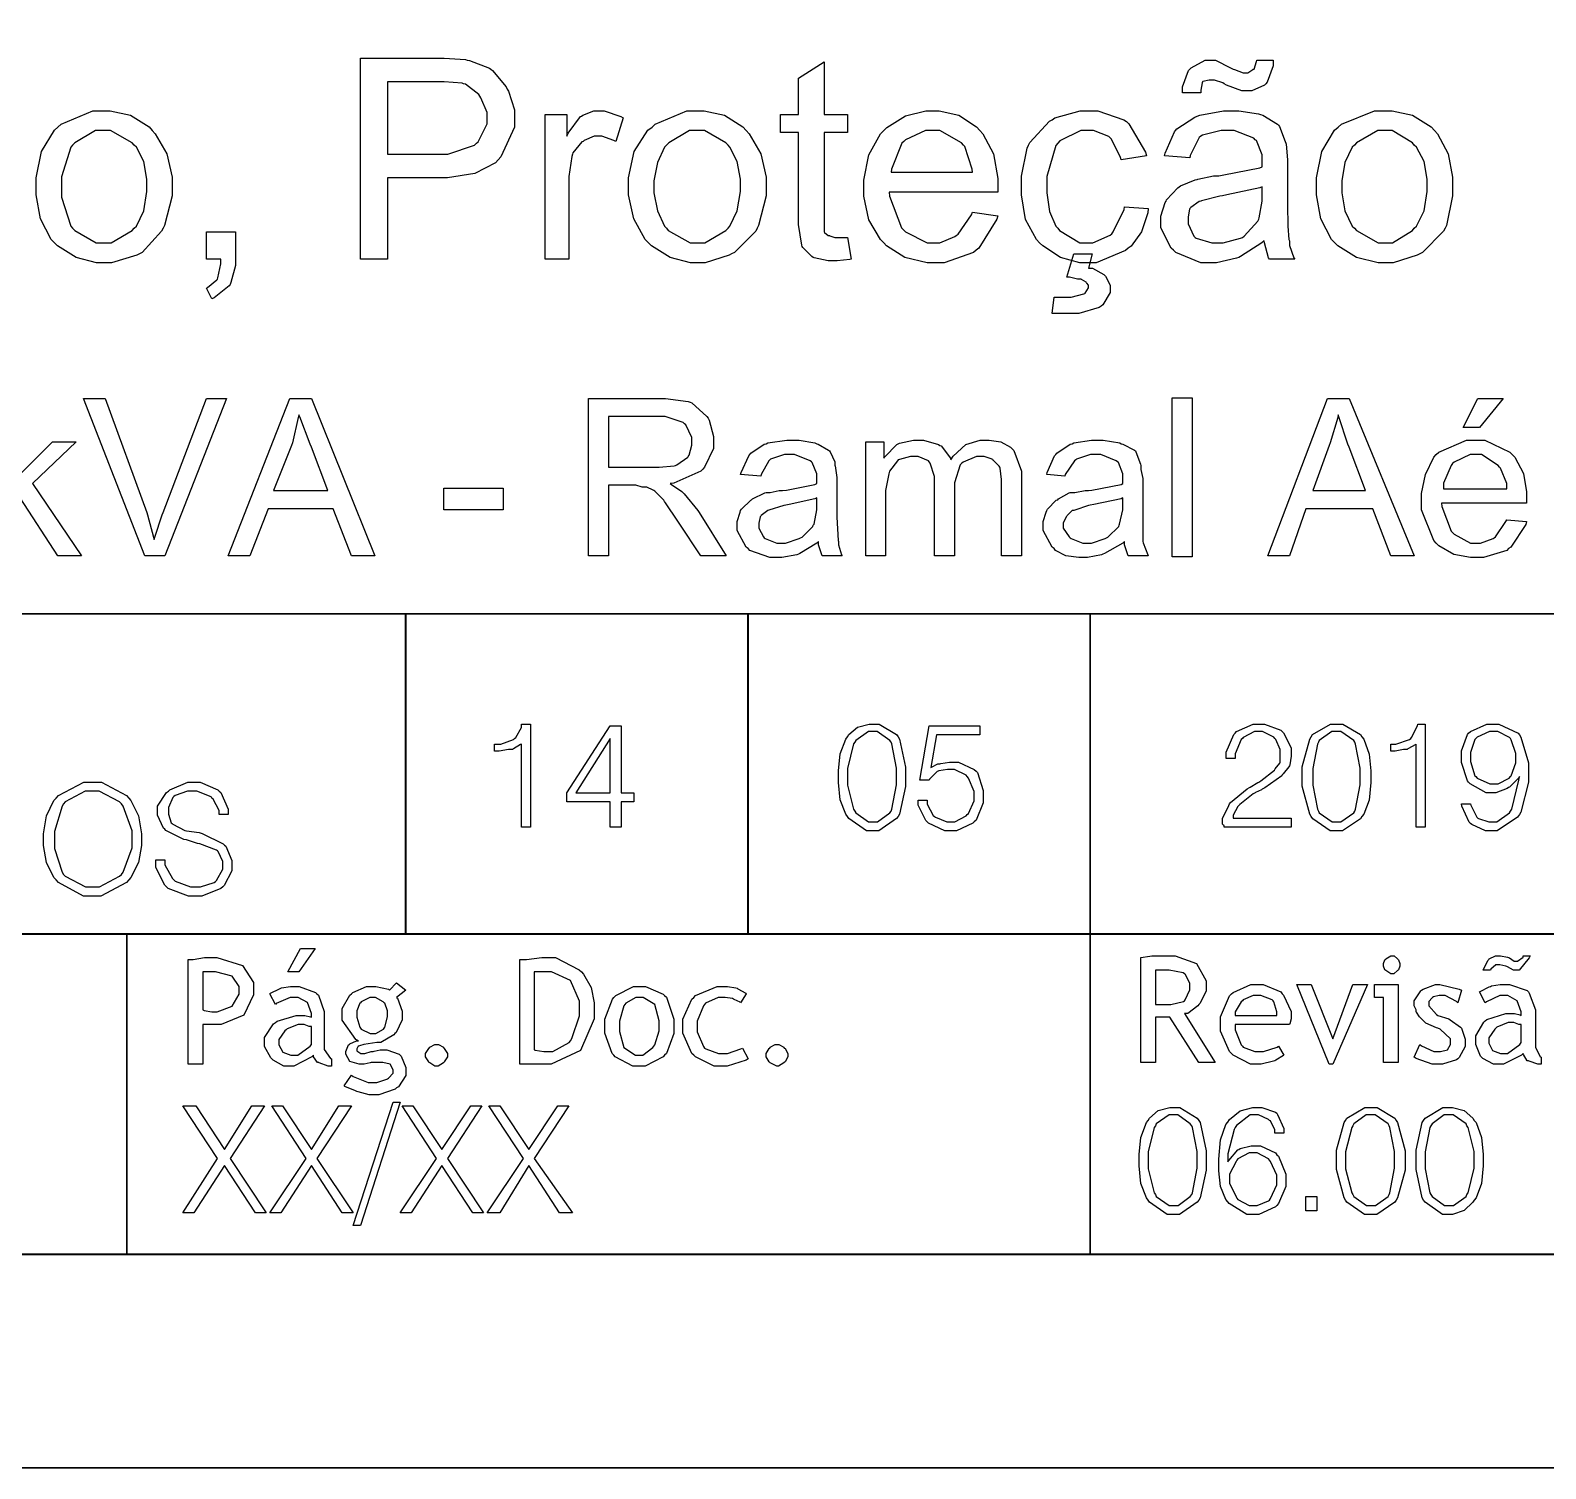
# Model space of a CAD drawing. Extents: x 0 to 210, y 0 to 297.
# Drawn here: x 129.47 to 164.96, y -0.41 to 33.29 of the extents above; entities that cross this region are included whole.
import ezdxf

# ---------------------------------------------------------------- set-up
doc = ezdxf.new("R2010")
doc.units = 0
doc.header["$MEASUREMENT"] = 0
for name, color, linetype in [('C00-00-00-BLACK', 7, 'Continuous'), ('C59-59-59', 251, 'Continuous'), ('CFF-7E-00', 30, 'Continuous')]:
    doc.layers.add(name, color=color, linetype=linetype)

msp = doc.modelspace()

# ---------------------------------------------------------------- linework, layer by layer
at = {"layer": 'C00-00-00-BLACK', "const_width": 0.0423}
msp.add_lwpolyline([(0.0427, -0.3886), (210.36, -0.3886), (210.36, 296.883), (0.0427, 296.883), (0.0427, -0.3886)], close=True, dxfattribs=at)
at = {"layer": 'C00-00-00-BLACK'}
for points in [[(137.2, 27.9273), (137.2, 32.6333), (138.984, 32.6333), (139.163, 32.6333), (139.66, 32.603), (139.703, 32.592), (139.755, 32.5823), (140.221, 32.4018), (140.252, 32.3798), (140.295, 32.3481), (140.615, 31.965), (140.637, 31.9112), (140.669, 31.8589), (140.807, 31.422), (140.807, 31.276), (140.807, 31.0224), (140.488, 30.3223), (140.425, 30.2576), (140.36, 30.1845), (139.882, 29.9351), (139.238, 29.8345), (139.025, 29.8345), (137.837, 29.8345), (137.837, 27.9273), (137.2, 27.9273)], [(148.609, 28.4372), (148.693, 27.9273), (148.661, 27.9177), (148.368, 27.8846), (148.27, 27.8846), (148.153, 27.8846), (147.825, 27.959), (147.804, 27.9687), (147.773, 27.9907), (147.559, 28.2029), (147.548, 28.2236), (147.537, 28.2567), (147.463, 28.7418), (147.463, 28.903), (147.463, 30.8956), (147.04, 30.8956), (147.04, 31.3187), (147.463, 31.3187), (147.463, 32.1648), (148.058, 32.5493), (148.058, 31.3187), (148.609, 31.3187), (148.609, 30.8956), (148.058, 30.8956), (148.058, 28.903), (148.058, 28.8189), (148.058, 28.6287), (148.058, 28.564), (148.068, 28.5543), (148.154, 28.4799), (148.185, 28.4799), (148.194, 28.4703), (148.314, 28.4372), (148.354, 28.4372), (148.417, 28.4372), (148.561, 28.4372), (148.609, 28.4372)], [(156.456, 31.8272), (156.456, 31.9664), (156.593, 32.3481), (156.625, 32.3798), (156.657, 32.4115), (156.982, 32.592), (157.091, 32.592), (157.229, 32.592), (157.577, 32.4115), (157.642, 32.3798), (157.674, 32.3701), (157.872, 32.293), (157.94, 32.293), (157.981, 32.293), (158.098, 32.3701), (158.109, 32.3798), (158.13, 32.3798), (158.184, 32.5603), (158.195, 32.592), (158.575, 32.592), (158.575, 32.4542), (158.437, 32.0697), (158.405, 32.038), (158.374, 32.0063), (158.08, 31.8685), (157.982, 31.8685), (157.843, 31.8685), (157.482, 32.0063), (157.43, 32.038), (157.398, 32.0601), (157.2, 32.1235), (157.134, 32.1235), (157.08, 32.1235), (156.931, 32.0918), (156.921, 32.0807), (156.91, 32.0601), (156.88, 31.8864), (156.88, 31.8272), (156.456, 31.8272)], [(137.837, 30.3871), (139.025, 30.3871), (139.247, 30.3871), (139.872, 30.6007), (139.915, 30.6421), (139.956, 30.6737), (140.168, 31.0954), (140.168, 31.2346), (140.168, 31.3614), (140.02, 31.71), (139.999, 31.7417), (139.977, 31.7845), (139.659, 32.0284), (139.617, 32.038), (139.586, 32.0491), (139.164, 32.0807), (139.025, 32.0807), (137.837, 32.0807), (137.837, 30.3871)], [(129.609, 29.6223), (129.609, 29.8304), (129.735, 30.4505), (130.032, 30.9494), (130.117, 31.0224), (130.192, 31.0858), (130.932, 31.4027), (131.178, 31.4027), (131.337, 31.4027), (131.814, 31.298), (132.249, 31.0238), (132.323, 30.9383), (132.396, 30.8653), (132.667, 30.3968), (132.789, 29.8483), (132.789, 29.665), (132.789, 29.4115), (132.608, 28.7128), (132.577, 28.6494), (132.545, 28.586), (132.091, 28.0858), (132.027, 28.0541), (131.964, 28.0224), (131.374, 27.8419), (131.178, 27.8419), (131.018, 27.8419), (130.542, 27.9645), (130.106, 28.236), (130.032, 28.3104), (129.957, 28.3848), (129.708, 28.8713), (129.609, 29.4349), (129.609, 29.6223)], [(141.526, 27.9273), (141.526, 31.3187), (142.036, 31.3187), (142.036, 30.8102), (142.067, 30.8749), (142.353, 31.2663), (142.375, 31.276), (142.407, 31.298), (142.668, 31.4027), (142.756, 31.4027), (142.905, 31.4027), (143.298, 31.2663), (143.352, 31.2346), (143.179, 30.6834), (143.137, 30.7055), (142.852, 30.8102), (142.756, 30.8102), (142.671, 30.8102), (142.438, 30.7055), (142.417, 30.6834), (142.386, 30.6737), (142.174, 30.4188), (142.164, 30.3871), (142.153, 30.3348), (142.078, 29.8649), (142.078, 29.7077), (142.078, 27.9273), (141.526, 27.9273)], [(143.479, 29.6223), (143.479, 29.8304), (143.611, 30.4505), (143.933, 30.9494), (144.029, 31.0224), (144.102, 31.0858), (144.841, 31.4027), (145.089, 31.4027), (145.248, 31.4027), (145.723, 31.298), (146.159, 31.0238), (146.235, 30.9383), (146.308, 30.8653), (146.578, 30.3968), (146.701, 29.8483), (146.701, 29.665), (146.701, 29.4115), (146.521, 28.7128), (146.49, 28.6494), (146.458, 28.586), (145.958, 28.0858), (145.894, 28.0541), (145.84, 28.0224), (145.277, 27.8419), (145.089, 27.8419), (144.93, 27.8419), (144.452, 27.9645), (144.017, 28.236), (143.944, 28.3104), (143.87, 28.3848), (143.6, 28.8713), (143.479, 29.4349), (143.479, 29.6223)], [(151.535, 29.0298), (152.127, 28.9457), (152.105, 28.8616), (151.684, 28.1823), (151.62, 28.1382), (151.555, 28.0858), (150.87, 27.8419), (150.643, 27.8419), (150.471, 27.8419), (149.954, 27.9645), (149.519, 28.236), (149.455, 28.3104), (149.381, 28.3848), (149.111, 28.8506), (148.989, 29.3991), (148.989, 29.581), (148.989, 29.7794), (149.111, 30.372), (149.381, 30.8653), (149.455, 30.9383), (149.529, 31.0128), (149.965, 31.2829), (150.44, 31.4027), (150.6, 31.4027), (150.753, 31.4027), (151.216, 31.298), (151.63, 31.0238), (151.704, 30.9383), (151.777, 30.8653), (152.026, 30.3926), (152.127, 29.8152), (152.127, 29.6223), (152.127, 29.6223), (152.127, 29.5272), (152.127, 29.4955), (149.585, 29.4955), (149.594, 29.4004), (149.87, 28.6604), (149.924, 28.6067), (149.965, 28.5654), (150.473, 28.3104), (150.643, 28.3104), (150.77, 28.3104), (151.123, 28.4593), (151.154, 28.4799), (151.196, 28.5116), (151.512, 28.9664), (151.535, 29.0298)], [(155.098, 29.1565), (155.649, 29.1152), (155.638, 29.0091), (155.495, 28.5695), (155.247, 28.2346), (155.184, 28.1809), (155.12, 28.1285), (154.434, 27.8419), (154.207, 27.8419), (154.052, 27.8419), (153.592, 27.9645), (153.179, 28.236), (153.104, 28.3104), (153.03, 28.3848), (152.78, 28.8561), (152.681, 29.4308), (152.681, 29.6223), (152.681, 29.8676), (152.818, 30.5263), (152.849, 30.5993), (152.881, 30.6627), (153.338, 31.1602), (153.403, 31.1919), (153.466, 31.2346), (154.054, 31.4027), (154.249, 31.4027), (154.471, 31.4027), (155.078, 31.1919), (155.141, 31.1492), (155.193, 31.0968), (155.585, 30.4298), (155.607, 30.3444), (155.014, 30.2576), (155.003, 30.3113), (154.789, 30.7371), (154.758, 30.7689), (154.726, 30.8005), (154.368, 30.9383), (154.249, 30.9383), (154.069, 30.9383), (153.583, 30.6958), (153.53, 30.6421), (153.487, 30.5897), (153.274, 29.8649), (153.274, 29.6223), (153.274, 29.4776), (153.337, 29.0408), (153.487, 28.7032), (153.53, 28.6494), (153.571, 28.597), (154.047, 28.3104), (154.207, 28.3104), (154.355, 28.3104), (154.759, 28.4909), (154.802, 28.5226), (154.833, 28.5654), (155.087, 29.0932), (155.098, 29.1565)], [(158.364, 28.3531), (158.31, 28.3104), (157.813, 27.9907), (157.772, 27.9687), (157.718, 27.948), (157.246, 27.8419), (157.091, 27.8419), (156.879, 27.8419), (156.297, 28.0858), (156.245, 28.1382), (156.191, 28.1823), (155.946, 28.6604), (155.946, 28.8189), (155.946, 28.936), (156.051, 29.253), (156.072, 29.2847), (156.082, 29.3164), (156.34, 29.6017), (156.372, 29.6223), (156.403, 29.6444), (156.752, 29.7822), (156.795, 29.7918), (156.815, 29.8028), (157.18, 29.8772), (157.303, 29.8772), (157.42, 29.8993), (158.268, 30.0674), (158.321, 30.0881), (158.321, 30.1308), (158.321, 30.2259), (158.321, 30.2576), (158.321, 30.3747), (158.184, 30.7055), (158.152, 30.7261), (158.12, 30.7578), (157.666, 30.9383), (157.514, 30.9383), (157.355, 30.9383), (156.921, 30.8322), (156.88, 30.8102), (156.847, 30.7785), (156.635, 30.3568), (156.625, 30.303), (156.03, 30.3444), (156.051, 30.4092), (156.264, 30.9066), (156.286, 30.9383), (156.318, 30.981), (156.741, 31.2553), (156.795, 31.276), (156.858, 31.298), (157.413, 31.4027), (157.599, 31.4027), (157.769, 31.4027), (158.236, 31.3297), (158.279, 31.3187), (158.331, 31.298), (158.68, 31.0872), (158.702, 31.0651), (158.722, 31.0334), (158.86, 30.6848), (158.871, 30.6421), (158.881, 30.6214), (158.914, 30.2534), (158.914, 30.1308), (158.914, 29.3688), (158.914, 29.2034), (158.918, 28.7032), (158.946, 28.3848), (158.957, 28.3531), (158.957, 28.247), (159.062, 27.959), (159.083, 27.9273), (158.491, 27.9273), (158.469, 27.959), (158.374, 28.3104), (158.364, 28.3531)], [(159.593, 29.6223), (159.593, 29.8304), (159.72, 30.4505), (160.016, 30.9494), (160.102, 31.0224), (160.175, 31.0858), (160.948, 31.4027), (161.206, 31.4027), (161.364, 31.4027), (161.841, 31.298), (162.276, 31.0238), (162.351, 30.9383), (162.424, 30.8653), (162.673, 30.3968), (162.774, 29.8483), (162.774, 29.665), (162.774, 29.4115), (162.636, 28.7128), (162.604, 28.6494), (162.562, 28.586), (162.075, 28.0858), (162.012, 28.0541), (161.947, 28.0224), (161.39, 27.8419), (161.206, 27.8419), (161.036, 27.8419), (160.532, 27.9645), (160.091, 28.236), (160.018, 28.3104), (159.943, 28.3848), (159.694, 28.8713), (159.593, 29.4349), (159.593, 29.6223)], [(130.201, 29.6223), (130.201, 29.3798), (130.415, 28.7032), (130.458, 28.6494), (130.51, 28.597), (131.01, 28.3104), (131.178, 28.3104), (131.359, 28.3104), (131.856, 28.597), (131.9, 28.6494), (131.953, 28.7032), (132.126, 29.0628), (132.196, 29.5148), (132.196, 29.665), (132.196, 29.8028), (132.126, 30.2121), (131.953, 30.547), (131.9, 30.5993), (131.856, 30.6531), (131.348, 30.9383), (131.178, 30.9383), (130.998, 30.9383), (130.51, 30.6531), (130.458, 30.5993), (130.415, 30.547), (130.201, 29.8538), (130.201, 29.6223)], [(144.071, 29.6223), (144.071, 29.4817), (144.155, 29.0573), (144.325, 28.7032), (144.367, 28.6494), (144.409, 28.597), (144.919, 28.3104), (145.089, 28.3104), (145.269, 28.3104), (145.755, 28.597), (145.809, 28.6494), (145.85, 28.7032), (146.02, 29.0628), (146.105, 29.5148), (146.105, 29.665), (146.105, 29.8028), (146.02, 30.2121), (145.85, 30.547), (145.809, 30.5993), (145.755, 30.6531), (145.255, 30.9383), (145.089, 30.9383), (144.909, 30.9383), (144.42, 30.6531), (144.367, 30.5993), (144.325, 30.547), (144.155, 30.1914), (144.071, 29.7656), (144.071, 29.6223)], [(149.628, 29.9613), (151.535, 29.9613), (151.524, 30.0357), (151.355, 30.5676), (151.324, 30.5993), (151.281, 30.6531), (150.77, 30.9383), (150.6, 30.9383), (150.431, 30.9383), (149.965, 30.7261), (149.924, 30.6834), (149.881, 30.6421), (149.637, 30.0357), (149.628, 29.9613)], [(160.187, 29.6223), (160.187, 29.4817), (160.255, 29.0573), (160.43, 28.7032), (160.484, 28.6494), (160.526, 28.597), (161.035, 28.3104), (161.206, 28.3104), (161.374, 28.3104), (161.84, 28.597), (161.882, 28.6494), (161.936, 28.7032), (162.112, 29.0628), (162.181, 29.5148), (162.181, 29.665), (162.181, 29.8028), (162.112, 30.2121), (161.936, 30.547), (161.882, 30.5993), (161.84, 30.6531), (161.364, 30.9383), (161.206, 30.9383), (161.025, 30.9383), (160.526, 30.6531), (160.484, 30.5993), (160.43, 30.547), (160.255, 30.1914), (160.187, 29.7656), (160.187, 29.6223)], [(158.321, 29.6223), (158.268, 29.6017), (157.493, 29.4335), (157.387, 29.4115), (157.324, 29.4018), (156.901, 29.2957), (156.88, 29.2847), (156.847, 29.2751), (156.646, 29.1373), (156.625, 29.1152), (156.614, 29.0945), (156.584, 28.9195), (156.584, 28.8603), (156.584, 28.7555), (156.72, 28.4689), (156.752, 28.4372), (156.773, 28.4165), (157.138, 28.3104), (157.26, 28.3104), (157.409, 28.3104), (157.813, 28.4165), (157.856, 28.4372), (157.897, 28.4689), (158.215, 28.8189), (158.237, 28.8603), (158.247, 28.8933), (158.321, 29.2819), (158.321, 29.4115), (158.321, 29.6223)], [(133.597, 27.9273), (133.597, 28.564), (134.273, 28.564), (134.273, 27.9273), (134.273, 27.7799), (134.167, 27.3775), (134.147, 27.3348), (134.124, 27.3031), (133.776, 27.0178), (133.724, 26.9958), (133.597, 27.2493), (133.617, 27.2603), (133.839, 27.4409), (133.85, 27.4616), (133.86, 27.4932), (133.934, 27.8198), (133.934, 27.9273), (133.597, 27.9273)], [(153.741, 27.5029), (153.91, 28.0541), (154.335, 28.0541), (154.249, 27.7151), (154.345, 27.7151), (154.609, 27.5676), (154.631, 27.5456), (154.652, 27.5249), (154.758, 27.3182), (154.758, 27.2493), (154.758, 27.1446), (154.587, 26.858), (154.546, 26.8263), (154.503, 26.7946), (154.027, 26.6568), (153.869, 26.6568), (153.752, 26.6568), (153.49, 26.6568), (153.403, 26.6568), (153.445, 27.0371), (153.518, 27.0371), (153.684, 27.0371), (153.741, 27.0371), (153.847, 27.0371), (154.143, 27.1129), (154.165, 27.1225), (154.175, 27.1336), (154.249, 27.2535), (154.249, 27.2921), (154.249, 27.3141), (154.216, 27.3665), (154.207, 27.3761), (154.196, 27.3871), (154.089, 27.4519), (154.08, 27.4616), (153.995, 27.4616), (153.804, 27.5029), (153.741, 27.5029)], [(128.463, 20.9765), (128.463, 24.6641), (128.889, 24.6641), (128.889, 22.5447), (129.99, 23.6457), (130.543, 23.6457), (129.524, 22.6715), (130.67, 20.9765), (130.117, 20.9765), (129.228, 22.3339), (128.889, 22.0348), (128.889, 20.9765), (128.463, 20.9765)], [(132.154, 20.9765), (130.712, 24.6641), (131.22, 24.6641), (132.196, 21.9921), (132.217, 21.9397), (132.355, 21.4106), (132.366, 21.3568), (132.387, 21.4106), (132.555, 21.9397), (132.577, 21.9921), (133.597, 24.6641), (134.061, 24.6641), (132.62, 20.9765), (132.154, 20.9765)], [(134.104, 20.9765), (135.547, 24.6641), (136.057, 24.6641), (137.541, 20.9765), (136.988, 20.9765), (136.565, 22.0762), (135.038, 22.0762), (134.612, 20.9765), (134.104, 20.9765)], [(142.544, 20.9765), (142.544, 24.6641), (144.155, 24.6641), (144.345, 24.6641), (144.877, 24.5911), (144.92, 24.5801), (144.961, 24.5594), (145.311, 24.2411), (145.343, 24.1984), (145.364, 24.1556), (145.471, 23.7739), (145.471, 23.6457), (145.471, 23.4873), (145.258, 23.0532), (145.216, 23.0105), (145.174, 22.9581), (144.537, 22.6825), (144.452, 22.6715), (144.483, 22.6508), (144.728, 22.4827), (144.75, 22.4607), (144.782, 22.4289), (145.101, 22.0362), (145.132, 21.9921), (145.767, 20.9765), (145.174, 20.9765), (144.664, 21.7386), (144.632, 21.7923), (144.345, 22.2167), (144.325, 22.2484), (144.303, 22.2801), (144.092, 22.4937), (144.071, 22.5034), (144.06, 22.5144), (143.909, 22.5874), (143.859, 22.5874), (143.795, 22.5874), (143.652, 22.6301), (143.605, 22.6301), (143.01, 22.6301), (143.01, 20.9765), (142.544, 20.9765)], [(156.21, 24.6807), (156.676, 24.6807), (156.676, 20.9544), (156.21, 20.9544), (156.21, 24.6807)], [(158.448, 20.9765), (159.848, 24.6641), (160.355, 24.6641), (161.882, 20.9765), (161.332, 20.9765), (160.909, 22.0762), (159.34, 22.0762), (158.957, 20.9765), (158.448, 20.9765)], [(163.029, 23.9848), (163.366, 24.6641), (163.962, 24.6641), (163.412, 23.9848), (163.029, 23.9848)], [(135.165, 22.5034), (136.438, 22.5034), (136.057, 23.519), (136.023, 23.5934), (135.778, 24.23), (135.757, 24.2838), (135.746, 24.2204), (135.608, 23.6251), (135.588, 23.5617), (135.165, 22.5034)], [(143.01, 23.0532), (144.071, 23.0532), (144.198, 23.0532), (144.546, 23.0863), (144.578, 23.0959), (144.61, 23.1069), (144.866, 23.2861), (144.877, 23.3068), (144.898, 23.3385), (144.963, 23.57), (144.963, 23.6457), (144.963, 23.7519), (144.825, 24.0482), (144.793, 24.0688), (144.76, 24.1019), (144.338, 24.2411), (144.198, 24.2411), (143.01, 24.2411), (143.01, 23.0532)], [(159.509, 22.5034), (160.74, 22.5034), (160.355, 23.519), (160.324, 23.5934), (160.111, 24.23), (160.102, 24.2838), (160.091, 24.2204), (159.912, 23.6251), (159.891, 23.5617), (159.509, 22.5034)], [(147.931, 21.3155), (147.888, 21.2742), (147.494, 21.0289), (147.463, 21.0178), (147.42, 20.9972), (147.071, 20.9338), (146.955, 20.9338), (146.786, 20.9338), (146.319, 21.1046), (146.278, 21.146), (146.233, 21.1777), (146.021, 21.5663), (146.021, 21.6958), (146.021, 21.7813), (146.094, 22.0031), (146.105, 22.0348), (146.127, 22.0679), (146.341, 22.2815), (146.363, 22.2911), (146.383, 22.3132), (146.669, 22.451), (146.701, 22.4607), (146.795, 22.4607), (147.011, 22.5034), (147.082, 22.5034), (147.177, 22.5144), (147.846, 22.6508), (147.888, 22.6715), (147.888, 22.7046), (147.888, 22.7762), (147.888, 22.7996), (147.888, 22.8947), (147.782, 23.1593), (147.762, 23.18), (147.73, 23.202), (147.37, 23.3495), (147.252, 23.3495), (147.134, 23.3495), (146.807, 23.2447), (146.786, 23.2227), (146.764, 23.202), (146.583, 22.8837), (146.574, 22.841), (146.105, 22.8837), (146.116, 22.9264), (146.298, 23.3178), (146.32, 23.3495), (146.341, 23.3812), (146.658, 23.5934), (146.701, 23.6031), (146.742, 23.6251), (147.187, 23.6885), (147.336, 23.6885), (147.473, 23.6885), (147.846, 23.6251), (147.888, 23.6031), (147.92, 23.5934), (148.162, 23.4556), (148.185, 23.4335), (148.205, 23.4129), (148.313, 23.1758), (148.313, 23.0959), (148.322, 23.0863), (148.354, 22.8079), (148.354, 22.7142), (148.354, 22.0762), (148.354, 21.886), (148.386, 21.3376), (148.397, 21.3155), (148.397, 21.2314), (148.47, 20.9985), (148.481, 20.9765), (148.016, 20.9765), (148.005, 20.9985), (147.931, 21.2369), (147.931, 21.3155)], [(149.035, 20.9765), (149.035, 23.6457), (149.458, 23.6457), (149.458, 23.2654), (149.479, 23.2971), (149.765, 23.5824), (149.797, 23.6031), (149.829, 23.6141), (150.154, 23.6885), (150.263, 23.6885), (150.39, 23.6885), (150.741, 23.5838), (150.773, 23.5617), (150.804, 23.552), (151.016, 23.2654), (151.027, 23.2227), (151.08, 23.3081), (151.38, 23.5838), (151.718, 23.6885), (151.831, 23.6885), (151.922, 23.6885), (152.198, 23.6472), (152.426, 23.519), (152.469, 23.4763), (152.501, 23.4446), (152.681, 22.9609), (152.681, 22.7996), (152.681, 20.9765), (152.215, 20.9765), (152.215, 22.6715), (152.215, 22.768), (152.182, 23.0325), (152.172, 23.0532), (152.162, 23.0753), (152.024, 23.2131), (152.003, 23.2227), (151.992, 23.2447), (151.807, 23.3068), (151.747, 23.3068), (151.63, 23.3068), (151.313, 23.1703), (151.281, 23.1372), (151.249, 23.1056), (151.112, 22.6853), (151.112, 22.5447), (151.112, 20.9765), (150.646, 20.9765), (150.646, 22.7142), (150.646, 22.8314), (150.54, 23.1483), (150.519, 23.18), (150.508, 23.202), (150.26, 23.3068), (150.177, 23.3068), (150.082, 23.3068), (149.829, 23.2337), (149.797, 23.2227), (149.775, 23.202), (149.594, 22.9581), (149.585, 22.9264), (149.574, 22.8947), (149.501, 22.5061), (149.501, 22.3752), (149.501, 20.9765), (149.035, 20.9765)], [(155.098, 21.3155), (155.055, 21.2742), (154.63, 21.0289), (154.588, 21.0178), (154.557, 20.9972), (154.23, 20.9338), (154.123, 20.9338), (154.022, 20.9338), (153.72, 20.9765), (153.476, 21.1046), (153.445, 21.146), (153.402, 21.1777), (153.188, 21.5663), (153.188, 21.6958), (153.188, 21.7813), (153.263, 22.0031), (153.274, 22.0348), (153.294, 22.0679), (153.498, 22.2815), (153.53, 22.2911), (153.551, 22.3132), (153.795, 22.451), (153.826, 22.4607), (153.931, 22.4607), (154.17, 22.5034), (154.249, 22.5034), (154.333, 22.5144), (155.014, 22.6508), (155.057, 22.6715), (155.057, 22.7046), (155.057, 22.7762), (155.057, 22.7996), (155.057, 22.8947), (154.951, 23.1593), (154.93, 23.18), (154.897, 23.202), (154.537, 23.3495), (154.419, 23.3495), (154.302, 23.3495), (153.974, 23.2447), (153.953, 23.2227), (153.922, 23.202), (153.709, 22.8837), (153.7, 22.841), (153.274, 22.8837), (153.283, 22.9264), (153.456, 23.3178), (153.487, 23.3495), (153.508, 23.3812), (153.826, 23.5934), (153.869, 23.6031), (153.91, 23.6251), (154.324, 23.6885), (154.462, 23.6885), (154.599, 23.6885), (154.982, 23.6251), (155.014, 23.6031), (155.055, 23.5934), (155.331, 23.4556), (155.353, 23.4335), (155.363, 23.4129), (155.469, 23.1276), (155.48, 23.0959), (155.48, 23.0008), (155.523, 22.7858), (155.523, 22.7142), (155.523, 22.0762), (155.523, 21.886), (155.523, 21.4588), (155.523, 21.3155), (155.532, 21.2838), (155.638, 20.9985), (155.649, 20.9765), (155.184, 20.9765), (155.172, 20.9985), (155.098, 21.2369), (155.098, 21.3155)], [(164.047, 21.8226), (164.513, 21.7799), (164.491, 21.7069), (164.142, 21.1777), (164.09, 21.146), (164.047, 21.1046), (163.505, 20.9338), (163.325, 20.9338), (163.196, 20.9338), (162.811, 21.0082), (162.457, 21.2094), (162.393, 21.2728), (162.34, 21.3362), (162.054, 22.0527), (162.054, 22.2911), (162.054, 22.44), (162.144, 22.8851), (162.34, 23.2861), (162.393, 23.3495), (162.457, 23.4032), (163.108, 23.6885), (163.325, 23.6885), (163.537, 23.6885), (164.12, 23.4032), (164.174, 23.3495), (164.237, 23.2861), (164.439, 22.9058), (164.513, 22.4772), (164.513, 22.3339), (164.513, 22.3022), (164.513, 22.2319), (164.513, 22.2071), (162.52, 22.2071), (162.53, 22.1327), (162.742, 21.558), (162.774, 21.5263), (162.815, 21.485), (163.197, 21.2728), (163.325, 21.2728), (163.431, 21.2728), (163.729, 21.3789), (163.751, 21.3996), (163.783, 21.4216), (164.025, 21.7813), (164.047, 21.8226)], [(162.563, 22.5447), (164.047, 22.5447), (164.047, 22.6729), (163.898, 23.0325), (163.878, 23.0532), (163.846, 23.0959), (163.455, 23.3495), (163.325, 23.3495), (163.187, 23.3495), (162.815, 23.1703), (162.774, 23.1372), (162.742, 23.0959), (162.563, 22.6825), (162.563, 22.5447)], [(139.15, 22.564), (140.546, 22.564), (140.546, 22.0555), (139.15, 22.0555), (139.15, 22.564)], [(147.888, 22.3339), (147.846, 22.3132), (147.239, 22.1754), (147.166, 22.1644), (147.113, 22.1534), (146.764, 22.0459), (146.743, 22.0348), (146.743, 22.0348), (146.583, 21.9191), (146.574, 21.9081), (146.563, 21.8874), (146.531, 21.7441), (146.531, 21.6958), (146.531, 21.6228), (146.637, 21.4216), (146.659, 21.3996), (146.68, 21.3789), (146.949, 21.2728), (147.04, 21.2728), (147.155, 21.2728), (147.473, 21.3789), (147.505, 21.3996), (147.548, 21.4106), (147.793, 21.6642), (147.804, 21.6958), (147.825, 21.7179), (147.888, 22.0527), (147.888, 22.1644), (147.888, 22.3339)], [(155.057, 22.3339), (155.014, 22.3132), (154.376, 22.1754), (154.292, 22.1644), (154.249, 22.1534), (153.931, 22.0459), (153.91, 22.0348), (153.868, 22.0348), (153.75, 21.9191), (153.741, 21.9081), (153.73, 21.8874), (153.657, 21.7441), (153.657, 21.6958), (153.657, 21.6228), (153.795, 21.4216), (153.826, 21.3996), (153.847, 21.3789), (154.116, 21.2728), (154.207, 21.2728), (154.322, 21.2728), (154.641, 21.3789), (154.672, 21.3996), (154.704, 21.4106), (154.96, 21.6642), (154.971, 21.6958), (154.981, 21.7179), (155.057, 22.0527), (155.057, 22.1644), (155.057, 22.3339)], [(140.975, 14.6182), (140.975, 16.5681), (140.953, 16.5585), (140.784, 16.4524), (140.764, 16.4414), (140.667, 16.4414), (140.452, 16.3987), (140.382, 16.3987), (140.338, 16.3987), (140.338, 16.5681), (140.382, 16.5681), (140.488, 16.5681), (140.784, 16.6743), (140.807, 16.6949), (140.838, 16.717), (140.975, 16.9554), (140.975, 17.0339), (141.187, 17.0339), (141.187, 14.6182), (140.975, 14.6182)], [(143.053, 14.6182), (143.053, 15.2108), (142.033, 15.2108), (142.033, 15.423), (143.053, 16.9912), (143.306, 16.9912), (143.306, 15.423), (143.603, 15.423), (143.603, 15.2108), (143.306, 15.2108), (143.306, 14.6182), (143.053, 14.6182)], [(143.053, 15.423), (143.053, 16.6949), (142.245, 15.423), (143.053, 15.423)], [(148.397, 15.8034), (148.397, 15.937), (148.438, 16.3353), (148.566, 16.6853), (148.609, 16.7376), (148.641, 16.7914), (148.842, 16.9664), (149.114, 17.0339), (149.204, 17.0339), (149.352, 17.0339), (149.754, 16.7914), (149.797, 16.7376), (149.829, 16.6853), (149.967, 16.0238), (149.967, 15.8034), (149.967, 15.5704), (149.829, 14.9255), (149.797, 14.8718), (149.754, 14.8194), (149.341, 14.5342), (149.204, 14.5342), (149.056, 14.5342), (148.641, 14.8194), (148.609, 14.8718), (148.566, 14.9255), (148.438, 15.259), (148.397, 15.6683), (148.397, 15.8034)], [(148.609, 15.8034), (148.609, 15.6022), (148.746, 15.0413), (148.778, 14.9986), (148.799, 14.9572), (149.102, 14.745), (149.204, 14.745), (149.309, 14.745), (149.596, 14.9572), (149.628, 14.9986), (149.648, 15.0413), (149.754, 15.6132), (149.754, 15.8034), (149.754, 16.0059), (149.648, 16.5695), (149.628, 16.6109), (149.596, 16.6536), (149.302, 16.8644), (149.204, 16.8644), (149.097, 16.8644), (148.799, 16.6536), (148.778, 16.6109), (148.746, 16.5695), (148.609, 15.9949), (148.609, 15.8034)], [(150.263, 15.2535), (150.476, 15.2535), (150.476, 15.1584), (150.614, 14.8939), (150.646, 14.8718), (150.666, 14.8511), (150.937, 14.745), (151.027, 14.745), (151.123, 14.745), (151.386, 14.8828), (151.408, 14.9145), (151.439, 14.9365), (151.577, 15.2383), (151.577, 15.3376), (151.577, 15.4547), (151.439, 15.7716), (151.408, 15.8034), (151.386, 15.835), (151.117, 15.9728), (151.027, 15.9728), (150.953, 15.9728), (150.75, 15.9411), (150.73, 15.9301), (150.708, 15.9205), (150.529, 15.7413), (150.519, 15.7193), (150.304, 15.7193), (150.519, 16.9912), (151.704, 16.9912), (151.704, 16.7804), (150.688, 16.7804), (150.562, 16.0155), (150.571, 16.0266), (150.721, 16.1024), (150.773, 16.1024), (150.793, 16.1134), (151, 16.1451), (151.069, 16.1451), (151.207, 16.1451), (151.577, 15.9742), (151.62, 15.9301), (151.652, 15.8984), (151.788, 15.4781), (151.788, 15.3376), (151.788, 15.1901), (151.619, 14.7877), (151.577, 14.745), (151.546, 14.7133), (151.157, 14.5342), (151.027, 14.5342), (150.89, 14.5342), (150.508, 14.7133), (150.476, 14.745), (150.443, 14.7767), (150.263, 15.135), (150.263, 15.2535)], [(157.43, 14.6182), (157.43, 14.6182), (157.43, 14.6513), (157.43, 14.661), (157.419, 14.661), (157.387, 14.6926), (157.387, 14.7023), (157.387, 14.8194), (157.535, 15.1267), (157.557, 15.1681), (157.577, 15.2011), (157.971, 15.5181), (158.025, 15.5498), (158.035, 15.5608), (158.215, 15.6669), (158.237, 15.6766), (158.29, 15.7082), (158.607, 15.9522), (158.618, 15.9728), (158.627, 15.9839), (158.733, 16.123), (158.744, 16.1451), (158.744, 16.1988), (158.744, 16.3173), (158.744, 16.3559), (158.744, 16.4414), (158.639, 16.6743), (158.618, 16.6949), (158.596, 16.7266), (158.327, 16.8644), (158.237, 16.8644), (158.141, 16.8644), (157.876, 16.717), (157.856, 16.6949), (157.824, 16.6743), (157.686, 16.3408), (157.686, 16.2292), (157.473, 16.2292), (157.473, 16.378), (157.653, 16.79), (157.686, 16.8217), (157.718, 16.8644), (158.107, 17.0339), (158.237, 17.0339), (158.374, 17.0339), (158.756, 16.8961), (158.787, 16.8644), (158.819, 16.8327), (158.998, 16.4758), (158.998, 16.3559), (158.998, 16.2815), (158.966, 16.0789), (158.957, 16.0569), (158.946, 16.0362), (158.808, 15.8681), (158.787, 15.8461), (158.776, 15.8254), (158.385, 15.5388), (158.321, 15.5071), (158.3, 15.4974), (158.162, 15.434), (158.152, 15.423), (158.109, 15.4023), (157.792, 15.1488), (157.772, 15.1267), (157.75, 15.1061), (157.642, 14.8994), (157.642, 14.8305), (158.998, 14.8305), (158.998, 14.6182), (157.43, 14.6182)], [(159.256, 15.8034), (159.256, 16.0362), (159.435, 16.6825), (159.466, 16.7349), (159.498, 16.7886), (159.919, 17.0312), (160.059, 17.0312), (160.208, 17.0312), (160.623, 16.7886), (160.654, 16.7349), (160.696, 16.6825), (160.824, 16.3339), (160.867, 15.937), (160.867, 15.8034), (160.867, 15.6669), (160.824, 15.2563), (160.696, 14.9228), (160.654, 14.869), (160.623, 14.8167), (160.2, 14.5314), (160.059, 14.5314), (159.91, 14.5314), (159.508, 14.8167), (159.466, 14.869), (159.435, 14.9228), (159.256, 15.5842), (159.256, 15.8034)], [(159.509, 15.8034), (159.509, 15.6022), (159.614, 15.0399), (159.636, 14.9972), (159.657, 14.9558), (159.959, 14.7423), (160.059, 14.7423), (160.165, 14.7423), (160.464, 14.9558), (160.486, 14.9972), (160.507, 15.0399), (160.613, 15.6132), (160.613, 15.8034), (160.613, 16.0045), (160.507, 16.5668), (160.486, 16.6081), (160.464, 16.6508), (160.16, 16.8617), (160.059, 16.8617), (159.953, 16.8617), (159.657, 16.6508), (159.636, 16.6081), (159.614, 16.5668), (159.509, 15.9949), (159.509, 15.8034)], [(161.925, 14.6182), (161.925, 16.5681), (161.914, 16.5585), (161.733, 16.4524), (161.713, 16.4414), (161.627, 16.4414), (161.437, 16.3987), (161.375, 16.3987), (161.332, 16.3987), (161.332, 16.5681), (161.332, 16.5681), (161.448, 16.5681), (161.767, 16.6743), (161.798, 16.6949), (161.819, 16.717), (161.957, 16.9926), (161.968, 17.0339), (162.14, 17.0339), (162.14, 14.6182), (161.925, 14.6182)], [(163.198, 15.1681), (163.208, 15.1364), (163.344, 14.8525), (163.366, 14.8305), (163.387, 14.8208), (163.625, 14.745), (163.705, 14.745), (163.812, 14.745), (164.109, 14.9572), (164.131, 14.9986), (164.163, 15.0413), (164.332, 15.7193), (164.343, 15.8034), (164.321, 15.7716), (164.11, 15.5608), (164.09, 15.5498), (164.057, 15.5291), (163.792, 15.423), (163.705, 15.423), (163.568, 15.423), (163.187, 15.6352), (163.155, 15.6766), (163.124, 15.7082), (162.986, 16.1313), (162.986, 16.2719), (162.986, 16.4097), (163.124, 16.79), (163.155, 16.8217), (163.197, 16.8644), (163.577, 17.0339), (163.705, 17.0339), (163.864, 17.0339), (164.312, 16.8231), (164.343, 16.7804), (164.375, 16.728), (164.554, 16.13), (164.554, 15.9301), (164.554, 15.6766), (164.375, 14.9683), (164.343, 14.9145), (164.301, 14.8511), (163.821, 14.5342), (163.663, 14.5342), (163.546, 14.5342), (163.23, 14.6816), (163.198, 14.7023), (163.165, 14.7354), (162.996, 15.1157), (162.986, 15.1681), (163.198, 15.1681)], [(163.198, 16.2719), (163.198, 16.1548), (163.303, 15.8254), (163.325, 15.8034), (163.357, 15.7716), (163.65, 15.6338), (163.748, 15.6338), (163.843, 15.6338), (164.1, 15.7716), (164.131, 15.8034), (164.152, 15.8254), (164.258, 16.1286), (164.258, 16.2292), (164.258, 16.3463), (164.152, 16.6632), (164.131, 16.6949), (164.109, 16.717), (163.838, 16.8644), (163.748, 16.8644), (163.642, 16.8644), (163.357, 16.7266), (163.325, 16.6949), (163.303, 16.6743), (163.198, 16.3725), (163.198, 16.2719)], [(129.778, 14.322), (129.778, 14.4639), (129.846, 14.8883), (130.021, 15.2438), (130.074, 15.2962), (130.127, 15.3596), (130.724, 15.6766), (130.923, 15.6766), (131.136, 15.6766), (131.72, 15.3596), (131.773, 15.2962), (131.826, 15.2438), (132, 14.8883), (132.07, 14.4639), (132.07, 14.322), (132.07, 14.1897), (132, 13.7914), (131.826, 13.4414), (131.773, 13.3876), (131.72, 13.3242), (131.122, 13.0073), (130.923, 13.0073), (130.711, 13.0073), (130.127, 13.3242), (130.074, 13.3876), (130.021, 13.4414), (129.846, 13.7914), (129.778, 14.1897), (129.778, 14.322)], [(132.407, 13.8534), (132.62, 13.8534), (132.62, 13.7377), (132.8, 13.4193), (132.832, 13.3876), (132.864, 13.356), (133.222, 13.2182), (133.342, 13.2182), (133.458, 13.2182), (133.776, 13.3242), (133.808, 13.3449), (133.828, 13.367), (133.977, 13.6371), (133.977, 13.7267), (133.977, 13.8121), (133.871, 14.0463), (133.85, 14.0684), (133.828, 14.0794), (133.437, 14.2282), (133.385, 14.2379), (133.128, 14.322), (133.064, 14.333), (132.64, 14.5438), (132.62, 14.5755), (132.588, 14.5976), (132.45, 14.8994), (132.45, 14.9986), (132.45, 15.1157), (132.662, 15.4327), (132.705, 15.4643), (132.737, 15.4974), (133.158, 15.6766), (133.3, 15.6766), (133.448, 15.6766), (133.86, 15.4974), (133.893, 15.4643), (133.934, 15.4327), (134.104, 15.044), (134.104, 14.9145), (133.893, 14.9145), (133.893, 15.011), (133.755, 15.2756), (133.724, 15.2962), (133.701, 15.3279), (133.368, 15.4643), (133.258, 15.4643), (133.15, 15.4643), (132.864, 15.3596), (132.832, 15.3376), (132.81, 15.3169), (132.705, 15.0785), (132.705, 14.9986), (132.705, 14.9255), (132.767, 14.7243), (132.789, 14.7023), (132.81, 14.6926), (133.085, 14.5452), (133.128, 14.5342), (133.427, 14.4914), (133.49, 14.4708), (133.988, 14.2269), (134.02, 14.1952), (134.051, 14.1745), (134.189, 13.8396), (134.189, 13.7267), (134.189, 13.5999), (134.009, 13.2498), (133.977, 13.2182), (133.934, 13.1864), (133.489, 13.0073), (133.342, 13.0073), (133.171, 13.0073), (132.694, 13.1864), (132.662, 13.2182), (132.62, 13.2608), (132.407, 13.6743), (132.407, 13.8107), (132.407, 13.8534)], [(130.032, 14.322), (130.032, 14.1207), (130.212, 13.5682), (130.244, 13.5144), (130.286, 13.4731), (130.763, 13.2182), (130.923, 13.2182), (131.093, 13.2182), (131.559, 13.4731), (131.601, 13.5144), (131.644, 13.5682), (131.858, 14.1345), (131.858, 14.322), (131.858, 14.5342), (131.644, 15.1157), (131.601, 15.1681), (131.559, 15.2108), (131.082, 15.4643), (130.923, 15.4643), (130.752, 15.4643), (130.286, 15.2108), (130.244, 15.1681), (130.212, 15.1157), (130.032, 14.5204), (130.032, 14.322)], [(136.142, 11.7767), (135.757, 11.2269), (135.504, 11.2269), (135.8, 11.7767), (136.142, 11.7767)], [(133.511, 9.9991), (133.511, 9.0647), (133.169, 9.0647), (133.169, 11.5232), (133.287, 11.5232), (133.55, 11.5645), (133.638, 11.5645), (133.838, 11.5645), (134.439, 11.3798), (134.699, 10.9788), (134.699, 10.8452), (134.699, 10.6881), (134.469, 10.2168), (133.94, 9.9991), (133.765, 9.9991), (133.701, 9.9991), (133.558, 9.9991), (133.511, 9.9991)], [(141.441, 9.0647), (140.933, 9.0647), (140.933, 11.5232), (141.092, 11.5232), (141.449, 11.5645), (141.569, 11.5645), (141.77, 11.5645), (142.321, 11.2806), (142.375, 11.2269), (142.427, 11.1745), (142.602, 10.8672), (142.671, 10.502), (142.671, 10.3794), (142.671, 10.1327), (142.358, 9.3886), (141.669, 9.0647), (141.441, 9.0647)], [(156.837, 9.1075), (156.156, 10.1685), (156.071, 10.1685), (155.881, 10.1685), (155.819, 10.1685), (155.819, 9.1075), (155.48, 9.1075), (155.48, 11.5645), (155.48, 11.5645), (155.691, 11.5976), (155.733, 11.6072), (155.829, 11.6072), (156.043, 11.6072), (156.115, 11.6072), (156.282, 11.6072), (156.784, 11.4226), (157.007, 11.0216), (157.007, 10.8879), (157.007, 10.7831), (156.869, 10.4965), (156.837, 10.4648), (156.815, 10.4331), (156.577, 10.2526), (156.498, 10.2526), (157.218, 9.1075), (156.837, 9.1075)], [(161.375, 11.6072), (161.407, 11.6072), (161.491, 11.5342), (161.502, 11.5232), (161.512, 11.5135), (161.545, 11.4253), (161.545, 11.395), (161.545, 11.3633), (161.512, 11.2793), (161.502, 11.2682), (161.491, 11.2586), (161.404, 11.1841), (161.375, 11.1841), (161.332, 11.1841), (161.215, 11.2586), (161.206, 11.2682), (161.195, 11.2793), (161.163, 11.3661), (161.163, 11.395), (161.163, 11.4281), (161.195, 11.5135), (161.206, 11.5232), (161.215, 11.5342), (161.335, 11.6072), (161.375, 11.6072)], [(164.597, 11.6072), (164.575, 11.5548), (164.337, 11.2682), (164.258, 11.2682), (164.204, 11.2682), (164.068, 11.344), (164.047, 11.3537), (164.025, 11.3647), (163.882, 11.395), (163.835, 11.395), (163.792, 11.395), (163.675, 11.2903), (163.666, 11.2682), (163.496, 11.2682), (163.505, 11.2903), (163.613, 11.5025), (163.624, 11.5232), (163.634, 11.5342), (163.784, 11.6072), (163.835, 11.6072), (163.898, 11.6072), (164.068, 11.5755), (164.09, 11.5645), (164.11, 11.5548), (164.221, 11.4804), (164.258, 11.4804), (164.299, 11.4804), (164.428, 11.5755), (164.428, 11.6072), (164.597, 11.6072)], [(133.511, 11.2269), (133.511, 10.3367), (133.543, 10.327), (133.724, 10.2953), (133.724, 10.2953), (133.842, 10.2953), (134.199, 10.4235), (134.359, 10.7087), (134.359, 10.8024), (134.359, 10.8838), (134.193, 11.1263), (133.809, 11.2269), (133.681, 11.2269), (133.681, 11.2269), (133.552, 11.2269), (133.511, 11.2269)], [(141.271, 11.2269), (141.271, 9.4038), (141.292, 9.3941), (141.498, 9.361), (141.569, 9.361), (141.707, 9.361), (142.089, 9.5732), (142.121, 9.6146), (142.153, 9.6683), (142.332, 10.2016), (142.332, 10.3794), (142.332, 10.542), (142.12, 11.0257), (141.673, 11.2269), (141.526, 11.2269), (141.461, 11.2269), (141.318, 11.2269), (141.271, 11.2269)], [(155.819, 11.2682), (155.819, 10.4648), (155.882, 10.4648), (156.024, 10.4648), (156.072, 10.4648), (156.179, 10.4648), (156.476, 10.5392), (156.498, 10.5489), (156.519, 10.5709), (156.625, 10.8093), (156.625, 10.8879), (156.625, 10.9623), (156.519, 11.1745), (156.498, 11.1841), (156.466, 11.2062), (156.139, 11.2682), (156.03, 11.2682), (155.976, 11.2682), (155.858, 11.2682), (155.819, 11.2682)], [(136.099, 9.277), (136.066, 9.2356), (135.644, 9.022), (135.504, 9.022), (135.407, 9.022), (135.154, 9.1598), (135.122, 9.1915), (135.1, 9.2136), (134.954, 9.4837), (134.954, 9.5732), (134.954, 9.6904), (135.165, 10.0087), (135.208, 10.0404), (135.249, 10.0735), (135.694, 10.2099), (135.843, 10.2099), (135.895, 10.2099), (136.034, 10.1796), (136.057, 10.1685), (136.057, 10.2554), (135.96, 10.5131), (135.745, 10.6329), (135.673, 10.6329), (135.556, 10.6329), (135.228, 10.4869), (135.208, 10.4648), (135.081, 10.7184), (135.091, 10.7294), (135.303, 10.8355), (135.334, 10.8452), (135.355, 10.8562), (135.562, 10.8879), (135.631, 10.8879), (135.768, 10.8879), (136.151, 10.7501), (136.183, 10.7184), (136.215, 10.6867), (136.353, 10.2981), (136.353, 10.1685), (136.353, 9.4878), (136.353, 9.4148), (136.5, 9.2025), (136.522, 9.1915), (136.522, 9.022), (136.448, 9.022), (136.236, 9.0978), (136.226, 9.1075), (136.194, 9.1075), (136.099, 9.2356), (136.099, 9.277)], [(136.819, 8.5562), (136.988, 8.8112), (137.029, 8.7795), (137.381, 8.6417), (137.499, 8.6417), (137.583, 8.6417), (137.815, 8.7161), (137.837, 8.7257), (137.857, 8.7368), (137.964, 8.8567), (137.964, 8.8952), (137.964, 8.9379), (137.895, 9.0661), (137.724, 9.1075), (137.667, 9.1075), (137.614, 9.1075), (137.494, 9.1075), (137.454, 9.1075), (137.432, 9.0978), (137.288, 9.0647), (137.241, 9.0647), (137.17, 9.0647), (136.956, 9.1336), (136.861, 9.3045), (136.861, 9.361), (136.861, 9.361), (136.923, 9.5209), (136.945, 9.5305), (136.955, 9.5416), (137.106, 9.6146), (137.158, 9.6146), (137.094, 9.6463), (136.776, 10.101), (136.776, 10.2526), (136.776, 10.3697), (136.956, 10.6867), (136.988, 10.7184), (137.02, 10.7501), (137.345, 10.8879), (137.454, 10.8879), (137.56, 10.8879), (137.857, 10.8245), (137.88, 10.8024), (138.049, 10.972), (138.261, 10.8024), (138.049, 10.6329), (138.07, 10.6123), (138.176, 10.3105), (138.176, 10.2099), (138.176, 10.1038), (138.038, 9.8061), (138.006, 9.7841), (137.984, 9.7524), (137.682, 9.5732), (137.583, 9.5732), (137.284, 9.5305), (137.284, 9.5305), (137.178, 9.4988), (137.158, 9.4878), (137.147, 9.4878), (137.115, 9.4258), (137.115, 9.4038), (137.115, 9.3831), (137.21, 9.3183), (137.241, 9.3183), (137.305, 9.3183), (137.45, 9.361), (137.499, 9.361), (137.52, 9.372), (137.662, 9.4038), (137.71, 9.4038), (137.815, 9.4038), (138.111, 9.299), (138.133, 9.277), (138.154, 9.2563), (138.261, 8.9862), (138.261, 8.8952), (138.261, 8.8002), (138.091, 8.5369), (138.049, 8.5149), (138.017, 8.4832), (137.629, 8.3454), (137.499, 8.3454), (137.403, 8.3454), (137.147, 8.4198), (137.115, 8.4294), (137.083, 8.4405), (136.839, 8.5466), (136.819, 8.5562)], [(142.925, 9.9535), (142.925, 10.1244), (143.105, 10.5916), (143.137, 10.6329), (143.179, 10.6757), (143.593, 10.8879), (143.732, 10.8879), (143.88, 10.8879), (144.293, 10.7074), (144.325, 10.6757), (144.366, 10.6343), (144.537, 10.1244), (144.537, 9.9535), (144.537, 9.7855), (144.366, 9.3197), (144.325, 9.277), (144.293, 9.2356), (143.871, 9.022), (143.732, 9.022), (143.583, 9.022), (143.169, 9.2356), (143.137, 9.277), (143.094, 9.3197), (142.925, 9.7951), (142.925, 9.9535)], [(146.235, 10.7184), (146.105, 10.5062), (146.094, 10.5172), (145.956, 10.582), (145.936, 10.5916), (145.913, 10.6026), (145.74, 10.6329), (145.682, 10.6329), (145.576, 10.6329), (145.28, 10.4965), (145.259, 10.4648), (145.237, 10.4331), (145.089, 10.0735), (145.089, 9.9535), (145.089, 9.8268), (145.237, 9.4781), (145.259, 9.4451), (145.291, 9.4244), (145.584, 9.3183), (145.682, 9.3183), (145.799, 9.3183), (146.106, 9.4244), (146.151, 9.4451), (146.278, 9.1915), (146.233, 9.1598), (145.787, 9.022), (145.639, 9.022), (145.481, 9.022), (145.047, 9.2356), (145.005, 9.277), (144.963, 9.3197), (144.75, 9.7951), (144.75, 9.9535), (144.75, 10.1244), (144.963, 10.5916), (145.005, 10.6329), (145.047, 10.6757), (145.555, 10.8879), (145.725, 10.8879), (145.798, 10.8879), (145.989, 10.8562), (146.021, 10.8452), (146.042, 10.8355), (146.224, 10.7294), (146.235, 10.7184)], [(158.957, 9.9991), (157.686, 9.9991), (157.686, 9.8723), (157.824, 9.5195), (157.856, 9.4878), (157.876, 9.4671), (158.146, 9.361), (158.237, 9.361), (158.353, 9.361), (158.67, 9.4671), (158.702, 9.4878), (158.83, 9.277), (158.819, 9.2673), (158.639, 9.1598), (158.618, 9.1488), (158.586, 9.1392), (158.292, 9.0647), (158.195, 9.0647), (158.046, 9.0647), (157.642, 9.277), (157.599, 9.3183), (157.557, 9.361), (157.345, 9.8406), (157.345, 9.9991), (157.345, 10.1796), (157.557, 10.666), (157.599, 10.7184), (157.642, 10.7501), (158.055, 10.9306), (158.195, 10.9306), (158.342, 10.9306), (158.756, 10.7611), (158.787, 10.7184), (158.819, 10.6867), (158.998, 10.2981), (158.998, 10.1685), (158.998, 10.1272), (158.966, 10.0101), (158.957, 9.9991)], [(158.195, 10.6757), (158.109, 10.6757), (157.876, 10.5709), (157.856, 10.5489), (157.824, 10.5282), (157.686, 10.2898), (157.686, 10.2099), (158.66, 10.2099), (158.66, 10.2953), (158.596, 10.5282), (158.575, 10.5489), (158.553, 10.5709), (158.284, 10.6757), (158.195, 10.6757)], [(159.975, 9.0647), (159.891, 9.0647), (159.129, 10.9306), (159.466, 10.9306), (159.975, 9.6573), (160.441, 10.9306), (160.783, 10.9306), (159.975, 9.0647)], [(161.163, 9.1075), (161.163, 10.6329), (160.951, 10.6329), (160.951, 10.9306), (161.502, 10.9306), (161.502, 9.1075), (161.163, 9.1075)], [(161.882, 9.2342), (162.012, 9.5305), (162.053, 9.4988), (162.34, 9.361), (162.436, 9.361), (162.493, 9.361), (162.662, 9.4038), (162.733, 9.5319), (162.733, 9.5732), (162.733, 9.6587), (162.489, 9.8902), (162.436, 9.9109), (162.403, 9.9219), (162.15, 10.0307), (162.14, 10.0404), (162.129, 10.0514), (162.021, 10.1589), (162.012, 10.1685), (162.001, 10.1796), (161.935, 10.2857), (161.925, 10.2953), (161.925, 10.338), (161.882, 10.4331), (161.882, 10.4648), (161.882, 10.5503), (162.033, 10.7818), (162.054, 10.8024), (162.086, 10.8245), (162.38, 10.9306), (162.477, 10.9306), (162.477, 10.9306), (162.932, 10.8245), (162.986, 10.8024), (162.901, 10.5062), (162.869, 10.5379), (162.607, 10.6757), (162.52, 10.6757), (162.467, 10.6757), (162.329, 10.644), (162.308, 10.6329), (162.297, 10.6233), (162.224, 10.5365), (162.224, 10.5062), (162.224, 10.4331), (162.403, 10.2319), (162.436, 10.2099), (162.69, 10.1258), (162.722, 10.1051), (162.964, 9.9329), (162.986, 9.9109), (162.996, 9.8902), (163.07, 9.6532), (163.07, 9.5732), (163.07, 9.4781), (162.932, 9.2232), (162.901, 9.1915), (162.869, 9.1708), (162.544, 9.0647), (162.436, 9.0647), (162.297, 9.0647), (161.925, 9.2025), (161.882, 9.2342)], [(164.428, 9.3183), (164.396, 9.277), (163.974, 9.0647), (163.835, 9.0647), (163.74, 9.0647), (163.486, 9.2025), (163.455, 9.2342), (163.432, 9.2563), (163.325, 9.525), (163.325, 9.6146), (163.325, 9.7317), (163.507, 10.0514), (163.539, 10.0831), (163.58, 10.1148), (164.025, 10.2526), (164.174, 10.2526), (164.226, 10.2526), (164.364, 10.2209), (164.386, 10.2099), (164.386, 10.2967), (164.29, 10.5544), (164.075, 10.6757), (164.005, 10.6757), (163.887, 10.6757), (163.57, 10.5282), (163.539, 10.5062), (163.412, 10.7611), (163.421, 10.7721), (163.634, 10.8782), (163.666, 10.8879), (163.686, 10.8989), (163.893, 10.9306), (163.962, 10.9306), (164.109, 10.9306), (164.523, 10.7928), (164.554, 10.7611), (164.575, 10.7294), (164.724, 10.3408), (164.724, 10.2099), (164.724, 9.5305), (164.724, 9.4575), (164.831, 9.2453), (164.853, 9.2342), (164.853, 9.0647), (164.778, 9.0647), (164.575, 9.1392), (164.554, 9.1488), (164.523, 9.1488), (164.437, 9.2976), (164.428, 9.3183)], [(137.499, 10.6329), (137.424, 10.6329), (137.221, 10.5282), (137.2, 10.5062), (137.189, 10.4965), (137.115, 10.3146), (137.115, 10.2526), (137.115, 10.1672), (137.189, 9.9329), (137.2, 9.9109), (137.221, 9.8902), (137.429, 9.7841), (137.499, 9.7841), (137.563, 9.7841), (137.742, 9.8902), (137.753, 9.9109), (137.773, 9.9329), (137.837, 10.1727), (137.837, 10.2526), (137.837, 10.316), (137.773, 10.4965), (137.753, 10.5062), (137.731, 10.5282), (137.557, 10.6329), (137.499, 10.6329)], [(143.266, 9.9535), (143.266, 9.8295), (143.371, 9.4575), (143.641, 9.277), (143.732, 9.277), (143.816, 9.277), (144.049, 9.4561), (144.071, 9.4878), (144.092, 9.5195), (144.198, 9.8461), (144.198, 9.9535), (144.198, 10.0831), (144.092, 10.469), (143.822, 10.6329), (143.732, 10.6329), (143.647, 10.6329), (143.414, 10.4965), (143.393, 10.4648), (143.371, 10.4331), (143.266, 10.0735), (143.266, 9.9535)], [(136.057, 9.9535), (136.003, 9.9535), (135.883, 9.9991), (135.843, 9.9991), (135.746, 9.9991), (135.482, 9.8916), (135.461, 9.8695), (135.43, 9.8489), (135.292, 9.6421), (135.292, 9.5732), (135.292, 9.5168), (135.381, 9.3459), (135.567, 9.277), (135.631, 9.277), (135.737, 9.277), (136.023, 9.4892), (136.057, 9.5305), (136.057, 9.9535)], [(164.386, 9.9991), (164.332, 9.9991), (164.212, 10.0404), (164.174, 10.0404), (164.079, 10.0404), (163.814, 9.9329), (163.794, 9.9109), (163.771, 9.8902), (163.624, 9.6835), (163.624, 9.6146), (163.624, 9.5581), (163.714, 9.3886), (163.9, 9.3183), (163.962, 9.3183), (164.068, 9.3183), (164.353, 9.5319), (164.386, 9.5732), (164.386, 9.9991)], [(138.984, 9.5305), (139.025, 9.5305), (139.142, 9.4671), (139.153, 9.4451), (139.163, 9.4354), (139.237, 9.3169), (139.237, 9.277), (139.237, 9.2356), (139.163, 9.1185), (139.153, 9.1075), (139.142, 9.0978), (139.022, 9.022), (138.984, 9.022), (138.941, 9.022), (138.824, 9.0978), (138.814, 9.1075), (138.803, 9.1185), (138.728, 9.2384), (138.728, 9.277), (138.728, 9.3197), (138.803, 9.4354), (138.814, 9.4451), (138.824, 9.4671), (138.943, 9.5305), (138.984, 9.5305)], [(146.955, 9.5305), (146.997, 9.5305), (147.114, 9.4671), (147.125, 9.4451), (147.145, 9.4354), (147.209, 9.3169), (147.209, 9.277), (147.209, 9.2356), (147.145, 9.1185), (147.125, 9.1075), (147.114, 9.0978), (146.994, 9.022), (146.955, 9.022), (146.955, 9.022), (146.795, 9.0978), (146.786, 9.1075), (146.775, 9.1185), (146.701, 9.2384), (146.701, 9.277), (146.701, 9.3197), (146.775, 9.4354), (146.786, 9.4451), (146.795, 9.4671), (146.915, 9.5305), (146.955, 9.5305)], [(137.964, 8.1759), (138.133, 8.1759), (137.2, 5.2917), (137.031, 5.2917), (137.964, 8.1759)], [(133.043, 5.5879), (133.85, 6.8613), (133.043, 8.0905), (133.342, 8.0905), (134.02, 7.0721), (134.656, 8.0905), (134.954, 8.0905), (134.147, 6.8613), (134.995, 5.5879), (134.742, 5.5879), (134.02, 6.6918), (133.3, 5.5879), (133.043, 5.5879)], [(135.081, 5.5879), (135.927, 6.8613), (135.122, 8.0905), (135.377, 8.0905), (136.057, 7.0721), (136.692, 8.0905), (136.988, 8.0905), (136.183, 6.8613), (137.031, 5.5879), (136.776, 5.5879), (136.057, 6.6918), (135.334, 5.5879), (135.081, 5.5879)], [(138.133, 5.5879), (138.984, 6.8613), (138.176, 8.0905), (138.429, 8.0905), (139.11, 7.0721), (139.787, 8.0905), (140.042, 8.0905), (139.237, 6.8613), (140.083, 5.5879), (139.829, 5.5879), (139.11, 6.6918), (138.388, 5.5879), (138.133, 5.5879)], [(140.168, 5.5879), (141.017, 6.8613), (140.211, 8.0905), (140.468, 8.0905), (141.144, 7.0721), (141.825, 8.0905), (142.078, 8.0905), (141.271, 6.8613), (142.164, 5.5879), (141.866, 5.5879), (141.144, 6.6918), (140.468, 5.5879), (140.168, 5.5879)], [(155.437, 6.8185), (155.437, 6.9508), (155.479, 7.3477), (155.607, 7.6977), (155.649, 7.7501), (155.681, 7.8038), (155.882, 7.9802), (156.154, 8.0491), (156.245, 8.0491), (156.392, 8.0491), (156.795, 7.8038), (156.837, 7.7501), (156.869, 7.6977), (157.007, 7.039), (157.007, 6.8185), (157.007, 6.5857), (156.869, 5.938), (156.837, 5.8842), (156.795, 5.8319), (156.381, 5.5452), (156.245, 5.5452), (156.096, 5.5452), (155.681, 5.8319), (155.649, 5.8842), (155.607, 5.938), (155.479, 6.2742), (155.437, 6.6835), (155.437, 6.8185)], [(155.649, 6.8185), (155.649, 6.6173), (155.786, 6.0565), (155.819, 6.0138), (155.84, 5.971), (156.143, 5.7574), (156.245, 5.7574), (156.349, 5.7574), (156.636, 5.971), (156.668, 6.0138), (156.688, 6.0565), (156.795, 6.6284), (156.795, 6.8185), (156.795, 7.0197), (156.688, 7.582), (156.668, 7.6233), (156.636, 7.666), (156.343, 7.8769), (156.245, 7.8769), (156.137, 7.8769), (155.84, 7.666), (155.819, 7.6233), (155.786, 7.582), (155.649, 7.0101), (155.649, 6.8185)], [(157.514, 6.7758), (157.535, 6.8075), (157.75, 7.0624), (157.772, 7.0721), (157.803, 7.0941), (158.064, 7.1575), (158.152, 7.1575), (158.279, 7.1575), (158.629, 6.988), (158.66, 6.9453), (158.702, 6.9136), (158.871, 6.4933), (158.871, 6.3528), (158.871, 6.2039), (158.702, 5.8002), (158.66, 5.7574), (158.629, 5.7258), (158.239, 5.5452), (158.109, 5.5452), (157.96, 5.5452), (157.546, 5.8002), (157.514, 5.8415), (157.471, 5.8952), (157.345, 6.2053), (157.303, 6.5705), (157.303, 6.6918), (157.303, 6.8433), (157.345, 7.2953), (157.471, 7.655), (157.514, 7.7074), (157.557, 7.7721), (157.807, 7.9747), (158.097, 8.0491), (158.195, 8.0491), (158.31, 8.0491), (158.629, 7.9416), (158.66, 7.9196), (158.681, 7.8879), (158.83, 7.5627), (158.83, 7.4538), (158.618, 7.4538), (158.618, 7.5282), (158.512, 7.7404), (158.491, 7.7501), (158.469, 7.7721), (158.23, 7.8769), (158.152, 7.8769), (158.035, 7.8769), (157.718, 7.6343), (157.686, 7.5806), (157.664, 7.5393), (157.514, 6.9674), (157.514, 6.7758)], [(160.059, 6.8185), (160.059, 7.0514), (160.24, 7.6977), (160.272, 7.7501), (160.303, 7.8038), (160.723, 8.0491), (160.864, 8.0491), (161.013, 8.0491), (161.428, 7.8038), (161.459, 7.7501), (161.491, 7.6977), (161.671, 7.039), (161.671, 6.8185), (161.671, 6.5857), (161.491, 5.938), (161.459, 5.8842), (161.428, 5.8319), (161.005, 5.5452), (160.864, 5.5452), (160.715, 5.5452), (160.303, 5.8319), (160.272, 5.8842), (160.24, 5.938), (160.059, 6.5994), (160.059, 6.8185)], [(160.272, 6.8185), (160.272, 6.6173), (160.419, 6.0551), (160.441, 6.011), (160.462, 5.9697), (160.763, 5.7574), (160.864, 5.7574), (160.97, 5.7574), (161.268, 5.9697), (161.29, 6.011), (161.31, 6.0551), (161.417, 6.6284), (161.417, 6.8185), (161.417, 7.0197), (161.31, 7.582), (161.29, 7.6233), (161.268, 7.666), (160.964, 7.8769), (160.864, 7.8769), (160.758, 7.8769), (160.462, 7.666), (160.441, 7.6233), (160.419, 7.582), (160.272, 7.0101), (160.272, 6.8185)], [(161.928, 6.8185), (161.928, 7.0514), (162.065, 7.6977), (162.097, 7.7501), (162.138, 7.8038), (162.552, 8.0491), (162.69, 8.0491), (162.779, 8.0491), (163.051, 7.9789), (163.254, 7.8038), (163.285, 7.7501), (163.327, 7.6977), (163.453, 7.3477), (163.496, 6.9508), (163.496, 6.8185), (163.496, 6.6835), (163.453, 6.2742), (163.327, 5.938), (163.285, 5.8842), (163.254, 5.8319), (163.051, 5.6362), (162.779, 5.5452), (162.69, 5.5452), (162.541, 5.5452), (162.138, 5.8319), (162.097, 5.8842), (162.065, 5.938), (161.928, 6.5994), (161.928, 6.8185)], [(162.14, 6.8185), (162.14, 6.6173), (162.245, 6.0551), (162.267, 6.011), (162.299, 5.9697), (162.592, 5.7574), (162.69, 5.7574), (162.796, 5.7574), (163.094, 5.9697), (163.116, 6.011), (163.147, 6.0551), (163.285, 6.6284), (163.285, 6.8185), (163.285, 7.0197), (163.147, 7.582), (163.116, 7.6233), (163.094, 7.666), (162.79, 7.8769), (162.69, 7.8769), (162.584, 7.8769), (162.299, 7.666), (162.267, 7.6233), (162.245, 7.582), (162.14, 7.0101), (162.14, 6.8185)], [(157.557, 6.3955), (157.557, 6.2783), (157.707, 5.96), (157.729, 5.9269), (157.75, 5.8952), (158.018, 5.7574), (158.109, 5.7574), (158.204, 5.7574), (158.469, 5.8636), (158.491, 5.8842), (158.512, 5.9173), (158.66, 6.2439), (158.66, 6.3528), (158.66, 6.4699), (158.512, 6.7868), (158.491, 6.8185), (158.469, 6.8502), (158.199, 6.988), (158.109, 6.988), (158.014, 6.988), (157.75, 6.8502), (157.729, 6.8185), (157.707, 6.7868), (157.557, 6.4933), (157.557, 6.3955)], [(159.343, 5.9697), (159.596, 5.9697), (159.596, 5.6307), (159.343, 5.6307), (159.343, 5.9697)]]:
    msp.add_lwpolyline(points, close=True, dxfattribs=at)
at = {"layer": 'C00-00-00-BLACK', "const_width": 0.0423}
msp.add_lwpolyline([(51.4036, 12.1185), (168.415, 12.1185)], dxfattribs=at)
at = {"layer": 'C59-59-59', "const_width": 0.0423}
for points in [[(138.261, 12.1185), (138.261, 19.6191)], [(146.278, 12.1185), (146.278, 19.6191)], [(154.292, 12.1185), (154.292, 19.6191)], [(131.728, 4.6137), (131.728, 12.1185)], [(154.292, 4.6137), (154.292, 12.1185)]]:
    msp.add_lwpolyline(points, dxfattribs=at)
at = {"layer": 'CFF-7E-00', "const_width": 0.0423}
for points in [[(51.4036, 19.6191), (205.314, 19.6191)], [(5.0478, 4.6137), (205.357, 4.6137)]]:
    msp.add_lwpolyline(points, dxfattribs=at)

doc.saveas('drawing.dxf')
